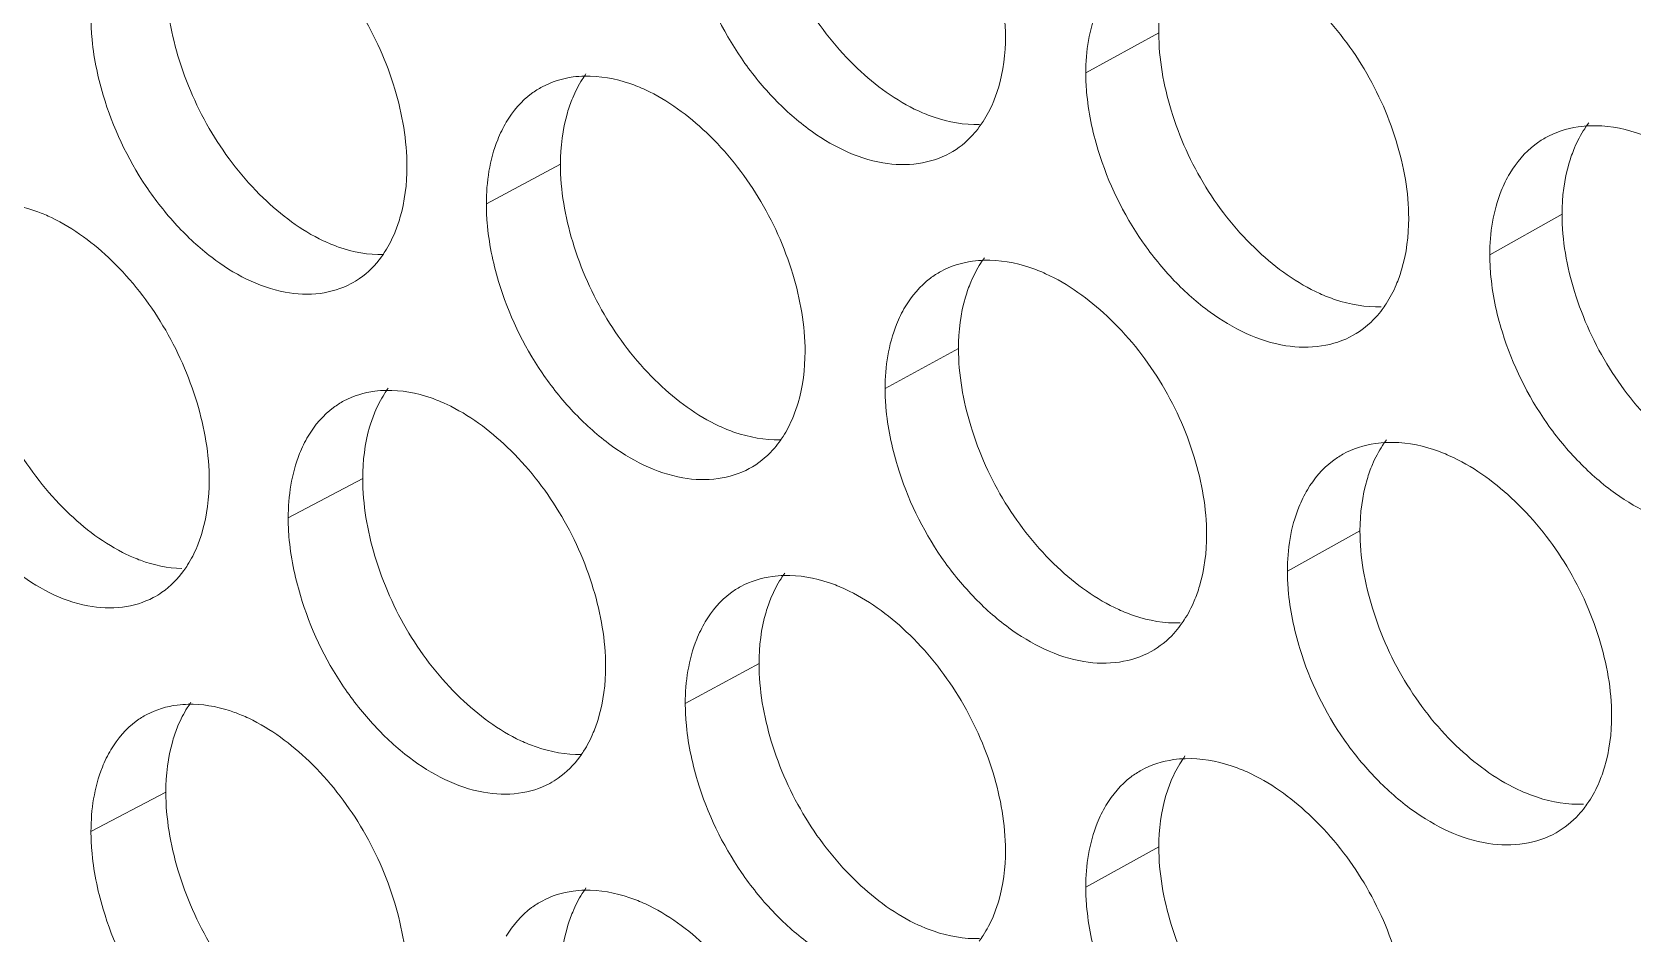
# Model space of a CAD drawing. Header units: millimetres. Extents: x 1177 to 4147, y 93 to 2194.
# Drawn here: x 2591.68 to 2607.16, y 760.61 to 769.32 of the extents above; entities that cross this region are included whole.
import ezdxf

# ---------------------------------------------------------------- set-up
doc = ezdxf.new("R2010")
doc.units = ezdxf.units.MM
doc.header["$LTSCALE"] = 0.1
doc.layers.get('0').update_dxf_attribs({"lineweight": 13})
doc.layers.add('标注', color=251, linetype='Continuous', lineweight=9)

# ---------------------------------------------------------------- blocks, each defined once
blk = doc.blocks.new('02')
at = {"layer": '标注'}
for p, q in [((4487.103, 690.289), (4486.094, 689.734)), ((4478.835, 688.474), (4477.811, 687.926)), ((4492.675, 687.782), (4491.677, 687.222)), ((4484.335, 685.928), (4483.321, 685.375)), ((4476.103, 684.131), (4475.073, 683.586)), ((4489.883, 683.407), (4488.88, 682.85)), ((4481.579, 681.572), (4480.56, 681.022)), ((4473.382, 679.795), (4472.348, 679.252)), ((4473.382, 679.795), (4472.348, 679.252)), ((4487.103, 679.039), (4486.094, 678.484))]:
    blk.add_line(p, q, dxfattribs=at)
blk.add_arc((4473.723, 679.493), 1.518, 88.601, 91.1331, dxfattribs=at)
blk.add_arc((4473.723, 679.493), 1.518, 88.601, 91.1331, dxfattribs=at)
for points, knots in [([(4484.984, 690.24), (4484.984, 690.601), (4484.849, 691.352), (4484.379, 692.393), (4483.676, 693.27), (4483.08, 693.708), (4482.768, 693.852)], [0, 0, 0, 0, 0.245297, 0.50846, 0.767072, 1, 1, 1, 1]), ([(4481.579, 692.822), (4481.579, 692.46), (4481.713, 691.71), (4482.178, 690.668), (4482.877, 689.79), (4483.471, 689.351), (4483.783, 689.208)], [0, 0, 0, 0, 0.245602, 0.508914, 0.767364, 1, 1, 1, 1]), ([(4476.714, 688.439), (4476.714, 688.801), (4476.581, 689.552), (4476.118, 690.595), (4475.425, 691.477), (4474.836, 691.92), (4474.527, 692.066)], [0, 0, 0, 0, 0.245829, 0.509477, 0.768016, 1, 1, 1, 1]), ([(4480.73, 691.2), (4480.865, 690.753), (4481.171, 690.111), (4481.748, 689.396), (4482.361, 688.839), (4483.069, 688.477), (4483.772, 688.454), (4484.081, 688.551), (4484.214, 688.624)], [0, 0, 0, 0, 0.290009, 0.433078, 0.568897, 0.804139, 0.905475, 1, 1, 1, 1]), ([(4487.275, 691.206), (4487.246, 691.138), (4487.142, 690.844), (4487.103, 690.528), (4487.103, 690.289)], [0, 0, 0, 0, 0.234476, 1, 1, 1, 1]), ([(4490.556, 687.723), (4490.556, 688.084), (4490.42, 688.835), (4489.946, 689.874), (4489.237, 690.748), (4488.636, 691.183), (4488.322, 691.324)], [0, 0, 0, 0, 0.244947, 0.507787, 0.766448, 1, 1, 1, 1]), ([(4473.382, 691.045), (4473.382, 690.683), (4473.514, 689.932), (4473.973, 688.888), (4474.662, 688.005), (4475.249, 687.561), (4475.558, 687.415)], [0, 0, 0, 0, 0.246134, 0.50993, 0.768307, 1, 1, 1, 1]), ([(4486.372, 690.86), (4486.326, 690.783), (4486.155, 690.431), (4486.094, 690.033), (4486.094, 689.734)], [0, 0, 0, 0, 0.230583, 1, 1, 1, 1]), ([(4472.348, 690.502), (4472.348, 690.415), (4472.364, 690.053), (4472.437, 689.693), (4472.516, 689.429)], [0, 0, 0, 0, 0.238732, 1, 1, 1, 1]), ([(4484.813, 689.324), (4484.841, 689.391), (4484.945, 689.686), (4484.984, 690.001), (4484.984, 690.24)], [0, 0, 0, 0, 0.234415, 1, 1, 1, 1]), ([(4487.103, 690.289), (4487.103, 689.927), (4487.238, 689.177), (4487.708, 688.137), (4488.413, 687.262), (4489.012, 686.827), (4489.326, 686.685)], [0, 0, 0, 0, 0.245252, 0.508241, 0.76674, 1, 1, 1, 1]), ([(4479.168, 689.69), (4479.115, 689.689), (4478.913, 689.674), (4478.713, 689.613), (4478.581, 689.541)], [0, 0, 0, 0, 0.258529, 1, 1, 1, 1]), ([(4479.188, 689.721), (4479.17, 689.696), (4479.099, 689.591), (4479.041, 689.477), (4479.004, 689.389)], [0, 0, 0, 0, 0.243071, 1, 1, 1, 1]), ([(4480.009, 689.5), (4479.939, 689.533), (4479.671, 689.641), (4479.379, 689.695), (4479.168, 689.69)], [0, 0, 0, 0, 0.267982, 1, 1, 1, 1]), ([(4486.094, 689.734), (4486.094, 689.648), (4486.111, 689.285), (4486.185, 688.926), (4486.266, 688.663)], [0, 0, 0, 0, 0.238905, 1, 1, 1, 1]), ([(4472.516, 689.429), (4472.649, 688.983), (4472.949, 688.342), (4473.515, 687.624), (4474.116, 687.064), (4474.81, 686.694), (4475.505, 686.66), (4475.81, 686.752), (4475.943, 686.822)], [0, 0, 0, 0, 0.291305, 0.434775, 0.570777, 0.805593, 0.906279, 1, 1, 1, 1]), ([(4478.581, 689.541), (4478.53, 689.515), (4478.333, 689.389), (4478.176, 689.205), (4478.087, 689.053)], [0, 0, 0, 0, 0.243762, 1, 1, 1, 1]), ([(4479.004, 689.389), (4478.976, 689.322), (4478.873, 689.027), (4478.835, 688.712), (4478.835, 688.474)], [0, 0, 0, 0, 0.234028, 1, 1, 1, 1]), ([(4482.215, 685.883), (4482.215, 686.245), (4482.081, 686.995), (4481.613, 688.037), (4480.914, 688.916), (4480.32, 689.356), (4480.009, 689.5)], [0, 0, 0, 0, 0.245474, 0.508798, 0.767386, 1, 1, 1, 1]), ([(4483.783, 689.208), (4483.853, 689.176), (4484.122, 689.068), (4484.415, 689.015), (4484.627, 689.021)], [0, 0, 0, 0, 0.267537, 1, 1, 1, 1]), ([(4484.623, 688.987), (4484.641, 689.012), (4484.715, 689.118), (4484.775, 689.234), (4484.813, 689.324)], [0, 0, 0, 0, 0.24323, 1, 1, 1, 1]), ([(4478.087, 689.053), (4478.041, 688.976), (4477.87, 688.624), (4477.811, 688.226), (4477.811, 687.926)], [0, 0, 0, 0, 0.229851, 1, 1, 1, 1]), ([(4484.214, 688.624), (4484.334, 688.689), (4484.479, 688.807), (4484.595, 688.949), (4484.623, 688.987)], [0, 0, 0, 0, 0.742834, 1, 1, 1, 1]), ([(4493.063, 689.003), (4493.007, 689.001), (4492.793, 688.982), (4492.581, 688.914), (4492.442, 688.836)], [0, 0, 0, 0, 0.25862, 1, 1, 1, 1]), ([(4493.043, 689.043), (4493.024, 689.017), (4492.948, 688.909), (4492.887, 688.791), (4492.848, 688.7)], [0, 0, 0, 0, 0.24344, 1, 1, 1, 1]), ([(4493.923, 688.823), (4493.851, 688.855), (4493.577, 688.961), (4493.279, 689.011), (4493.063, 689.003)], [0, 0, 0, 0, 0.267086, 1, 1, 1, 1]), ([(4492.442, 688.836), (4492.393, 688.808), (4492.199, 688.68), (4492.044, 688.497), (4491.954, 688.346)], [0, 0, 0, 0, 0.244434, 1, 1, 1, 1]), ([(4492.848, 688.7), (4492.819, 688.632), (4492.714, 688.337), (4492.675, 688.021), (4492.675, 687.782)], [0, 0, 0, 0, 0.234773, 1, 1, 1, 1]), ([(4478.835, 688.474), (4478.835, 688.111), (4478.968, 687.361), (4479.431, 686.318), (4480.127, 685.439), (4480.719, 684.998), (4481.029, 684.854)], [0, 0, 0, 0, 0.245779, 0.509251, 0.767678, 1, 1, 1, 1]), ([(4486.266, 688.663), (4486.403, 688.215), (4486.713, 687.573), (4487.297, 686.859), (4487.918, 686.305), (4488.634, 685.948), (4489.344, 685.932), (4489.655, 686.033), (4489.789, 686.108)], [0, 0, 0, 0, 0.289156, 0.431962, 0.567662, 0.803187, 0.90495, 1, 1, 1, 1]), ([(4476.545, 687.525), (4476.573, 687.592), (4476.676, 687.886), (4476.714, 688.2), (4476.714, 688.439)], [0, 0, 0, 0, 0.233967, 1, 1, 1, 1]), ([(4491.954, 688.346), (4491.908, 688.269), (4491.738, 687.919), (4491.677, 687.521), (4491.677, 687.222)], [0, 0, 0, 0, 0.231067, 1, 1, 1, 1]), ([(4471.804, 687.734), (4471.742, 687.764), (4471.501, 687.866), (4471.24, 687.924), (4471.049, 687.93)], [0, 0, 0, 0, 0.266802, 1, 1, 1, 1]), ([(4477.811, 687.926), (4477.811, 687.839), (4477.827, 687.476), (4477.9, 687.117), (4477.98, 686.853)], [0, 0, 0, 0, 0.2388, 1, 1, 1, 1]), ([(4473.982, 684.101), (4473.982, 684.464), (4473.849, 685.215), (4473.388, 686.259), (4472.699, 687.142), (4472.112, 687.587), (4471.804, 687.734)], [0, 0, 0, 0, 0.246007, 0.509819, 0.768332, 1, 1, 1, 1]), ([(4490.384, 686.806), (4490.412, 686.874), (4490.517, 687.168), (4490.556, 687.484), (4490.556, 687.723)], [0, 0, 0, 0, 0.234713, 1, 1, 1, 1]), ([(4492.675, 687.782), (4492.675, 687.421), (4492.811, 686.671), (4493.285, 685.632), (4493.997, 684.76), (4494.601, 684.328), (4494.917, 684.189)], [0, 0, 0, 0, 0.244904, 0.507573, 0.76612, 1, 1, 1, 1]), ([(4475.558, 687.415), (4475.627, 687.383), (4475.891, 687.273), (4476.181, 687.218), (4476.39, 687.223)], [0, 0, 0, 0, 0.268088, 1, 1, 1, 1]), ([(4476.362, 687.194), (4476.38, 687.219), (4476.451, 687.323), (4476.508, 687.436), (4476.545, 687.525)], [0, 0, 0, 0, 0.243017, 1, 1, 1, 1]), ([(4475.943, 686.822), (4475.983, 686.844), (4476.144, 686.942), (4476.279, 687.079), (4476.362, 687.194)], [0, 0, 0, 0, 0.245619, 1, 1, 1, 1]), ([(4484.69, 687.146), (4484.637, 687.144), (4484.429, 687.128), (4484.225, 687.064), (4484.09, 686.99)], [0, 0, 0, 0, 0.258563, 1, 1, 1, 1]), ([(4484.695, 687.18), (4484.676, 687.155), (4484.603, 687.049), (4484.544, 686.933), (4484.506, 686.844)], [0, 0, 0, 0, 0.243214, 1, 1, 1, 1]), ([(4485.539, 686.96), (4485.468, 686.992), (4485.198, 687.1), (4484.903, 687.152), (4484.69, 687.146)], [0, 0, 0, 0, 0.267618, 1, 1, 1, 1]), ([(4491.677, 687.222), (4491.677, 687.136), (4491.693, 686.774), (4491.768, 686.415), (4491.85, 686.152)], [0, 0, 0, 0, 0.238976, 1, 1, 1, 1]), ([(4484.09, 686.99), (4484.04, 686.963), (4483.844, 686.836), (4483.688, 686.652), (4483.598, 686.501)], [0, 0, 0, 0, 0.24404, 1, 1, 1, 1]), ([(4487.764, 683.353), (4487.764, 683.715), (4487.629, 684.465), (4487.157, 685.505), (4486.451, 686.38), (4485.852, 686.817), (4485.539, 686.96)], [0, 0, 0, 0, 0.245121, 0.508123, 0.76676, 1, 1, 1, 1]), ([(4470.674, 686.716), (4470.674, 686.353), (4470.806, 685.602), (4471.263, 684.557), (4471.948, 683.673), (4472.533, 683.227), (4472.84, 683.081)], [0, 0, 0, 0, 0.246312, 0.510271, 0.768623, 1, 1, 1, 1]), ([(4477.98, 686.853), (4478.114, 686.406), (4478.418, 685.765), (4478.992, 685.049), (4479.601, 684.491), (4480.304, 684.126), (4481.005, 684.099), (4481.312, 684.195), (4481.445, 684.267)], [0, 0, 0, 0, 0.290439, 0.433641, 0.56952, 0.80462, 0.905741, 1, 1, 1, 1]), ([(4484.506, 686.844), (4484.477, 686.776), (4484.373, 686.482), (4484.335, 686.166), (4484.335, 685.928)], [0, 0, 0, 0, 0.234326, 1, 1, 1, 1]), ([(4490.19, 686.464), (4490.209, 686.49), (4490.284, 686.598), (4490.345, 686.715), (4490.384, 686.806)], [0, 0, 0, 0, 0.24338, 1, 1, 1, 1]), ([(4483.598, 686.501), (4483.552, 686.424), (4483.382, 686.073), (4483.321, 685.674), (4483.321, 685.375)], [0, 0, 0, 0, 0.23034, 1, 1, 1, 1]), ([(4489.326, 686.685), (4489.397, 686.653), (4489.668, 686.547), (4489.964, 686.495), (4490.177, 686.503)], [0, 0, 0, 0, 0.267181, 1, 1, 1, 1]), ([(4489.789, 686.108), (4489.905, 686.173), (4490.048, 686.289), (4490.162, 686.427), (4490.19, 686.464)], [0, 0, 0, 0, 0.743342, 1, 1, 1, 1]), ([(4491.85, 686.152), (4491.988, 685.704), (4492.302, 685.061), (4492.894, 684.349), (4493.522, 683.797), (4494.247, 683.446), (4494.963, 683.437), (4495.276, 683.542), (4495.411, 683.619)], [0, 0, 0, 0, 0.288311, 0.430859, 0.566442, 0.80225, 0.904434, 1, 1, 1, 1]), ([(4482.045, 684.968), (4482.073, 685.035), (4482.177, 685.329), (4482.215, 685.644), (4482.215, 685.883)], [0, 0, 0, 0, 0.234266, 1, 1, 1, 1]), ([(4484.335, 685.928), (4484.335, 685.566), (4484.469, 684.815), (4484.937, 683.774), (4485.639, 682.898), (4486.236, 682.461), (4486.549, 682.318)], [0, 0, 0, 0, 0.245427, 0.508577, 0.767052, 1, 1, 1, 1]), ([(4476.453, 685.376), (4476.435, 685.351), (4476.365, 685.247), (4476.308, 685.134), (4476.271, 685.046)], [0, 0, 0, 0, 0.243002, 1, 1, 1, 1]), ([(4483.321, 685.375), (4483.321, 685.288), (4483.337, 684.926), (4483.412, 684.567), (4483.492, 684.303)], [0, 0, 0, 0, 0.23887, 1, 1, 1, 1]), ([(4475.844, 685.202), (4475.794, 685.175), (4475.595, 685.051), (4475.439, 684.866), (4475.349, 684.714)], [0, 0, 0, 0, 0.243618, 1, 1, 1, 1]), ([(4476.424, 685.347), (4476.373, 685.346), (4476.173, 685.331), (4475.975, 685.272), (4475.844, 685.202)], [0, 0, 0, 0, 0.258513, 1, 1, 1, 1]), ([(4477.262, 685.155), (4477.192, 685.188), (4476.926, 685.297), (4476.635, 685.352), (4476.424, 685.347)], [0, 0, 0, 0, 0.268167, 1, 1, 1, 1]), ([(4479.459, 681.533), (4479.459, 681.895), (4479.325, 682.645), (4478.86, 683.688), (4478.163, 684.568), (4477.572, 685.01), (4477.262, 685.155)], [0, 0, 0, 0, 0.245651, 0.509137, 0.767701, 1, 1, 1, 1]), ([(4469.802, 685.101), (4469.934, 684.656), (4470.232, 684.015), (4470.795, 683.296), (4471.392, 682.735), (4472.082, 682.362), (4472.774, 682.325), (4473.078, 682.415), (4473.209, 682.484)], [0, 0, 0, 0, 0.291742, 0.435347, 0.571412, 0.806086, 0.906551, 1, 1, 1, 1]), ([(4476.271, 685.046), (4476.243, 684.979), (4476.14, 684.685), (4476.103, 684.37), (4476.103, 684.131)], [0, 0, 0, 0, 0.233879, 1, 1, 1, 1]), ([(4481.857, 684.633), (4481.876, 684.658), (4481.948, 684.764), (4482.007, 684.878), (4482.045, 684.968)], [0, 0, 0, 0, 0.243157, 1, 1, 1, 1]), ([(4475.349, 684.714), (4475.303, 684.637), (4475.133, 684.285), (4475.073, 683.886), (4475.073, 683.586)], [0, 0, 0, 0, 0.229607, 1, 1, 1, 1]), ([(4481.029, 684.854), (4481.099, 684.821), (4481.366, 684.713), (4481.658, 684.66), (4481.869, 684.665)], [0, 0, 0, 0, 0.267719, 1, 1, 1, 1]), ([(4481.445, 684.267), (4481.566, 684.332), (4481.713, 684.451), (4481.829, 684.594), (4481.857, 684.633)], [0, 0, 0, 0, 0.74257, 1, 1, 1, 1]), ([(4490.26, 684.628), (4490.205, 684.626), (4489.993, 684.608), (4489.784, 684.541), (4489.646, 684.464)], [0, 0, 0, 0, 0.258601, 1, 1, 1, 1]), ([(4490.248, 684.665), (4490.229, 684.64), (4490.155, 684.532), (4490.094, 684.416), (4490.055, 684.324)], [0, 0, 0, 0, 0.243364, 1, 1, 1, 1]), ([(4491.116, 684.445), (4491.045, 684.477), (4490.772, 684.584), (4490.475, 684.635), (4490.26, 684.628)], [0, 0, 0, 0, 0.267261, 1, 1, 1, 1]), ([(4483.492, 684.303), (4483.628, 683.856), (4483.936, 683.214), (4484.517, 682.499), (4485.134, 681.944), (4485.845, 681.584), (4486.552, 681.565), (4486.862, 681.664), (4486.996, 681.738)], [0, 0, 0, 0, 0.289581, 0.432519, 0.568278, 0.803661, 0.905212, 1, 1, 1, 1]), ([(4489.646, 684.464), (4489.597, 684.436), (4489.402, 684.309), (4489.247, 684.126), (4489.157, 683.975)], [0, 0, 0, 0, 0.244306, 1, 1, 1, 1]), ([(4490.055, 684.324), (4490.027, 684.257), (4489.922, 683.962), (4489.883, 683.646), (4489.883, 683.407)], [0, 0, 0, 0, 0.234624, 1, 1, 1, 1]), ([(4493.36, 680.849), (4493.36, 681.211), (4493.224, 681.961), (4492.747, 682.999), (4492.035, 683.871), (4491.432, 684.305), (4491.116, 684.445)], [0, 0, 0, 0, 0.244772, 0.507452, 0.766137, 1, 1, 1, 1]), ([(4473.813, 683.188), (4473.841, 683.255), (4473.944, 683.549), (4473.982, 683.863), (4473.982, 684.101)], [0, 0, 0, 0, 0.233818, 1, 1, 1, 1]), ([(4476.103, 684.131), (4476.103, 683.769), (4476.235, 683.018), (4476.696, 681.975), (4477.388, 681.094), (4477.978, 680.651), (4478.287, 680.506)], [0, 0, 0, 0, 0.245956, 0.50959, 0.767992, 1, 1, 1, 1]), ([(4489.157, 683.975), (4489.111, 683.898), (4488.94, 683.547), (4488.88, 683.149), (4488.88, 682.85)], [0, 0, 0, 0, 0.230825, 1, 1, 1, 1]), ([(4475.073, 683.586), (4475.073, 683.499), (4475.089, 683.136), (4475.163, 682.777), (4475.242, 682.513)], [0, 0, 0, 0, 0.238766, 1, 1, 1, 1]), ([(4489.883, 683.407), (4489.883, 683.046), (4490.018, 682.296), (4490.491, 681.256), (4491.199, 680.383), (4491.801, 679.949), (4492.115, 679.809)], [0, 0, 0, 0, 0.245078, 0.507907, 0.76643, 1, 1, 1, 1]), ([(4473.633, 682.86), (4473.65, 682.884), (4473.72, 682.988), (4473.777, 683.1), (4473.813, 683.188)], [0, 0, 0, 0, 0.242949, 1, 1, 1, 1]), ([(4487.592, 682.437), (4487.621, 682.504), (4487.725, 682.799), (4487.764, 683.114), (4487.764, 683.353)], [0, 0, 0, 0, 0.234564, 1, 1, 1, 1]), ([(4472.84, 683.081), (4472.903, 683.05), (4473.146, 682.948), (4473.409, 682.891), (4473.602, 682.886)], [0, 0, 0, 0, 0.266746, 1, 1, 1, 1]), ([(4473.209, 682.484), (4473.251, 682.506), (4473.413, 682.604), (4473.549, 682.744), (4473.633, 682.86)], [0, 0, 0, 0, 0.245453, 1, 1, 1, 1]), ([(4481.923, 682.79), (4481.87, 682.788), (4481.665, 682.772), (4481.463, 682.71), (4481.329, 682.637)], [0, 0, 0, 0, 0.258546, 1, 1, 1, 1]), ([(4481.935, 682.822), (4481.917, 682.797), (4481.845, 682.692), (4481.786, 682.577), (4481.749, 682.488)], [0, 0, 0, 0, 0.243142, 1, 1, 1, 1]), ([(4482.768, 682.602), (4482.697, 682.634), (4482.429, 682.742), (4482.135, 682.795), (4481.923, 682.79)], [0, 0, 0, 0, 0.267799, 1, 1, 1, 1]), ([(4488.88, 682.85), (4488.88, 682.763), (4488.896, 682.401), (4488.971, 682.043), (4489.052, 681.779)], [0, 0, 0, 0, 0.23894, 1, 1, 1, 1]), ([(4475.242, 682.513), (4475.375, 682.066), (4475.677, 681.425), (4476.248, 680.708), (4476.852, 680.149), (4477.551, 679.782), (4478.249, 679.751), (4478.555, 679.845), (4478.688, 679.916)], [0, 0, 0, 0, 0.290871, 0.434206, 0.570147, 0.805105, 0.906009, 1, 1, 1, 1]), ([(4481.329, 682.637), (4481.279, 682.61), (4481.082, 682.485), (4480.926, 682.301), (4480.836, 682.149)], [0, 0, 0, 0, 0.243902, 1, 1, 1, 1]), ([(4484.984, 678.99), (4484.984, 679.351), (4484.849, 680.102), (4484.379, 681.143), (4483.676, 682.02), (4483.08, 682.458), (4482.768, 682.602)], [0, 0, 0, 0, 0.245297, 0.50846, 0.767072, 1, 1, 1, 1]), ([(4481.749, 682.488), (4481.721, 682.421), (4481.617, 682.126), (4481.579, 681.811), (4481.579, 681.572)], [0, 0, 0, 0, 0.234177, 1, 1, 1, 1]), ([(4486.549, 682.318), (4486.619, 682.286), (4486.889, 682.179), (4487.183, 682.127), (4487.396, 682.134)], [0, 0, 0, 0, 0.267358, 1, 1, 1, 1]), ([(4487.4, 682.097), (4487.419, 682.123), (4487.493, 682.23), (4487.554, 682.346), (4487.592, 682.437)], [0, 0, 0, 0, 0.243304, 1, 1, 1, 1]), ([(4480.836, 682.149), (4480.791, 682.072), (4480.62, 681.72), (4480.56, 681.322), (4480.56, 681.022)], [0, 0, 0, 0, 0.230096, 1, 1, 1, 1]), ([(4486.996, 681.738), (4487.114, 681.803), (4487.258, 681.92), (4487.372, 682.06), (4487.4, 682.097)], [0, 0, 0, 0, 0.743092, 1, 1, 1, 1]), ([(4489.052, 681.779), (4489.189, 681.331), (4489.502, 680.688), (4490.089, 679.976), (4490.714, 679.423), (4491.435, 679.068), (4492.147, 679.056), (4492.459, 679.159), (4492.594, 679.235)], [0, 0, 0, 0, 0.288732, 0.431409, 0.567051, 0.802717, 0.904691, 1, 1, 1, 1]), ([(4479.289, 680.618), (4479.317, 680.685), (4479.421, 680.979), (4479.459, 681.294), (4479.459, 681.533)], [0, 0, 0, 0, 0.234117, 1, 1, 1, 1]), ([(4481.579, 681.572), (4481.579, 681.21), (4481.713, 680.46), (4482.178, 679.418), (4482.877, 678.54), (4483.471, 678.101), (4483.783, 677.958)], [0, 0, 0, 0, 0.245602, 0.508914, 0.767364, 1, 1, 1, 1]), ([(4473.693, 681.01), (4473.642, 681.009), (4473.444, 680.995), (4473.249, 680.937), (4473.119, 680.869)], [0, 0, 0, 0, 0.258498, 1, 1, 1, 1]), ([(4473.693, 681.01), (4473.642, 681.009), (4473.444, 680.995), (4473.249, 680.937), (4473.119, 680.869)], [0, 0, 0, 0, 0.258498, 1, 1, 1, 1]), ([(4473.73, 681.037), (4473.712, 681.012), (4473.643, 680.909), (4473.586, 680.797), (4473.55, 680.71)], [0, 0, 0, 0, 0.242934, 1, 1, 1, 1]), ([(4473.73, 681.037), (4473.712, 681.012), (4473.643, 680.909), (4473.586, 680.797), (4473.55, 680.71)], [0, 0, 0, 0, 0.242934, 1, 1, 1, 1]), ([(4474.527, 680.816), (4474.463, 680.847), (4474.219, 680.949), (4473.954, 681.006), (4473.76, 681.01)], [0, 0, 0, 0, 0.266809, 1, 1, 1, 1]), ([(4474.527, 680.816), (4474.463, 680.847), (4474.219, 680.949), (4473.954, 681.006), (4473.76, 681.01)], [0, 0, 0, 0, 0.266809, 1, 1, 1, 1]), ([(4480.56, 681.022), (4480.56, 680.935), (4480.576, 680.573), (4480.65, 680.214), (4480.73, 679.95)], [0, 0, 0, 0, 0.238835, 1, 1, 1, 1]), ([(4473.119, 680.869), (4473.069, 680.842), (4472.87, 680.718), (4472.713, 680.533), (4472.623, 680.381)], [0, 0, 0, 0, 0.243471, 1, 1, 1, 1]), ([(4473.119, 680.869), (4473.069, 680.842), (4472.87, 680.718), (4472.713, 680.533), (4472.623, 680.381)], [0, 0, 0, 0, 0.243471, 1, 1, 1, 1]), ([(4476.714, 677.189), (4476.714, 677.551), (4476.581, 678.302), (4476.118, 679.345), (4475.425, 680.227), (4474.836, 680.67), (4474.527, 680.816)], [0, 0, 0, 0, 0.245829, 0.509477, 0.768016, 1, 1, 1, 1]), ([(4476.714, 677.189), (4476.714, 677.551), (4476.581, 678.302), (4476.118, 679.345), (4475.425, 680.227), (4474.836, 680.67), (4474.527, 680.816)], [0, 0, 0, 0, 0.245829, 0.509477, 0.768016, 1, 1, 1, 1]), ([(4493.187, 679.932), (4493.216, 680), (4493.321, 680.294), (4493.36, 680.61), (4493.36, 680.849)], [0, 0, 0, 0, 0.234862, 1, 1, 1, 1]), ([(4473.55, 680.71), (4473.522, 680.643), (4473.42, 680.348), (4473.382, 680.034), (4473.382, 679.795)], [0, 0, 0, 0, 0.23373, 1, 1, 1, 1]), ([(4473.55, 680.71), (4473.522, 680.643), (4473.42, 680.348), (4473.382, 680.034), (4473.382, 679.795)], [0, 0, 0, 0, 0.23373, 1, 1, 1, 1]), ([(4478.287, 680.506), (4478.357, 680.474), (4478.623, 680.365), (4478.913, 680.311), (4479.124, 680.316)], [0, 0, 0, 0, 0.267902, 1, 1, 1, 1]), ([(4479.104, 680.285), (4479.122, 680.31), (4479.193, 680.415), (4479.252, 680.529), (4479.289, 680.618)], [0, 0, 0, 0, 0.243086, 1, 1, 1, 1]), ([(4472.623, 680.381), (4472.578, 680.304), (4472.407, 679.952), (4472.348, 679.553), (4472.348, 679.252)], [0, 0, 0, 0, 0.229361, 1, 1, 1, 1]), ([(4472.623, 680.381), (4472.578, 680.304), (4472.407, 679.952), (4472.348, 679.553), (4472.348, 679.252)], [0, 0, 0, 0, 0.229361, 1, 1, 1, 1]), ([(4478.688, 679.916), (4478.728, 679.938), (4478.887, 680.035), (4479.021, 680.172), (4479.104, 680.285)], [0, 0, 0, 0, 0.245781, 1, 1, 1, 1]), ([(4487.465, 680.295), (4487.447, 680.269), (4487.373, 680.162), (4487.313, 680.046), (4487.275, 679.956)], [0, 0, 0, 0, 0.243288, 1, 1, 1, 1]), ([(4486.862, 680.099), (4486.812, 680.071), (4486.617, 679.945), (4486.461, 679.761), (4486.372, 679.61)], [0, 0, 0, 0, 0.244174, 1, 1, 1, 1]), ([(4487.469, 680.258), (4487.415, 680.257), (4487.205, 680.239), (4486.999, 680.174), (4486.862, 680.099)], [0, 0, 0, 0, 0.258582, 1, 1, 1, 1]), ([(4488.322, 680.074), (4488.25, 680.106), (4487.979, 680.213), (4487.683, 680.265), (4487.469, 680.258)], [0, 0, 0, 0, 0.267438, 1, 1, 1, 1]), ([(4490.556, 676.473), (4490.556, 676.834), (4490.42, 677.585), (4489.946, 678.624), (4489.237, 679.498), (4488.636, 679.933), (4488.322, 680.074)], [0, 0, 0, 0, 0.244947, 0.507787, 0.766448, 1, 1, 1, 1]), ([(4480.73, 679.95), (4480.865, 679.503), (4481.171, 678.861), (4481.748, 678.146), (4482.361, 677.589), (4483.069, 677.227), (4483.772, 677.204), (4484.081, 677.301), (4484.214, 677.374)], [0, 0, 0, 0, 0.290009, 0.433078, 0.568897, 0.804139, 0.905475, 1, 1, 1, 1]), ([(4487.275, 679.956), (4487.246, 679.888), (4487.142, 679.594), (4487.103, 679.278), (4487.103, 679.039)], [0, 0, 0, 0, 0.234476, 1, 1, 1, 1]), ([(4492.991, 679.588), (4493.01, 679.614), (4493.086, 679.722), (4493.148, 679.84), (4493.187, 679.932)], [0, 0, 0, 0, 0.243456, 1, 1, 1, 1]), ([(4473.382, 679.795), (4473.382, 679.433), (4473.514, 678.682), (4473.973, 677.638), (4474.662, 676.755), (4475.249, 676.311), (4475.558, 676.165)], [0, 0, 0, 0, 0.246134, 0.50993, 0.768307, 1, 1, 1, 1]), ([(4473.382, 679.795), (4473.382, 679.433), (4473.514, 678.682), (4473.973, 677.638), (4474.662, 676.755), (4475.249, 676.311), (4475.558, 676.165)], [0, 0, 0, 0, 0.246134, 0.50993, 0.768307, 1, 1, 1, 1]), ([(4492.115, 679.809), (4492.187, 679.777), (4492.459, 679.671), (4492.756, 679.62), (4492.97, 679.628)], [0, 0, 0, 0, 0.267006, 1, 1, 1, 1]), ([(4486.372, 679.61), (4486.326, 679.533), (4486.155, 679.181), (4486.094, 678.783), (4486.094, 678.484)], [0, 0, 0, 0, 0.230583, 1, 1, 1, 1]), ([(4492.594, 679.235), (4492.709, 679.3), (4492.85, 679.414), (4492.963, 679.552), (4492.991, 679.588)], [0, 0, 0, 0, 0.743585, 1, 1, 1, 1]), ([(4472.348, 679.252), (4472.348, 679.165), (4472.364, 678.803), (4472.437, 678.443), (4472.516, 678.179)], [0, 0, 0, 0, 0.238732, 1, 1, 1, 1]), ([(4472.348, 679.252), (4472.348, 679.165), (4472.364, 678.803), (4472.437, 678.443), (4472.516, 678.179)], [0, 0, 0, 0, 0.238732, 1, 1, 1, 1]), ([(4484.813, 678.074), (4484.841, 678.141), (4484.945, 678.436), (4484.984, 678.751), (4484.984, 678.99)], [0, 0, 0, 0, 0.234415, 1, 1, 1, 1]), ([(4487.103, 679.039), (4487.103, 678.677), (4487.238, 677.927), (4487.708, 676.887), (4488.413, 676.012), (4489.012, 675.577), (4489.326, 675.435)], [0, 0, 0, 0, 0.245252, 0.508241, 0.76674, 1, 1, 1, 1]), ([(4479.168, 678.44), (4479.115, 678.439), (4478.913, 678.424), (4478.713, 678.363), (4478.581, 678.291)], [0, 0, 0, 0, 0.258529, 1, 1, 1, 1]), ([(4479.168, 678.44), (4479.115, 678.439), (4478.913, 678.424), (4478.713, 678.363), (4478.581, 678.291)], [0, 0, 0, 0, 0.258529, 1, 1, 1, 1]), ([(4479.188, 678.471), (4479.17, 678.446), (4479.099, 678.341), (4479.041, 678.227), (4479.004, 678.139)], [0, 0, 0, 0, 0.243071, 1, 1, 1, 1]), ([(4479.188, 678.471), (4479.17, 678.446), (4479.099, 678.341), (4479.041, 678.227), (4479.004, 678.139)], [0, 0, 0, 0, 0.243071, 1, 1, 1, 1]), ([(4480.009, 678.25), (4479.939, 678.283), (4479.671, 678.391), (4479.379, 678.445), (4479.168, 678.44)], [0, 0, 0, 0, 0.267982, 1, 1, 1, 1]), ([(4480.009, 678.25), (4479.939, 678.283), (4479.671, 678.391), (4479.379, 678.445), (4479.168, 678.44)], [0, 0, 0, 0, 0.267982, 1, 1, 1, 1]), ([(4486.094, 678.484), (4486.094, 678.398), (4486.111, 678.035), (4486.185, 677.676), (4486.266, 677.413)], [0, 0, 0, 0, 0.238905, 1, 1, 1, 1]), ([(4472.516, 678.179), (4472.649, 677.733), (4472.949, 677.092), (4473.515, 676.374), (4474.116, 675.814), (4474.81, 675.444), (4475.505, 675.41), (4475.81, 675.502), (4475.943, 675.572)], [0, 0, 0, 0, 0.291305, 0.434775, 0.570777, 0.805593, 0.906279, 1, 1, 1, 1]), ([(4472.516, 678.179), (4472.649, 677.733), (4472.949, 677.092), (4473.515, 676.374), (4474.116, 675.814), (4474.81, 675.444), (4475.505, 675.41), (4475.81, 675.502), (4475.943, 675.572)], [0, 0, 0, 0, 0.291305, 0.434775, 0.570777, 0.805593, 0.906279, 1, 1, 1, 1]), ([(4478.581, 678.291), (4478.53, 678.265), (4478.333, 678.139), (4478.176, 677.955), (4478.087, 677.803)], [0, 0, 0, 0, 0.243762, 1, 1, 1, 1]), ([(4478.581, 678.291), (4478.53, 678.265), (4478.333, 678.139), (4478.176, 677.955), (4478.087, 677.803)], [0, 0, 0, 0, 0.243762, 1, 1, 1, 1]), ([(4479.004, 678.139), (4478.976, 678.072), (4478.873, 677.777), (4478.835, 677.462), (4478.835, 677.224)], [0, 0, 0, 0, 0.234028, 1, 1, 1, 1]), ([(4479.004, 678.139), (4478.976, 678.072), (4478.873, 677.777), (4478.835, 677.462), (4478.835, 677.224)], [0, 0, 0, 0, 0.234028, 1, 1, 1, 1]), ([(4482.215, 674.633), (4482.215, 674.995), (4482.081, 675.745), (4481.613, 676.787), (4480.914, 677.666), (4480.32, 678.106), (4480.009, 678.25)], [0, 0, 0, 0, 0.245474, 0.508798, 0.767386, 1, 1, 1, 1]), ([(4482.215, 674.633), (4482.215, 674.995), (4482.081, 675.745), (4481.613, 676.787), (4480.914, 677.666), (4480.32, 678.106), (4480.009, 678.25)], [0, 0, 0, 0, 0.245474, 0.508798, 0.767386, 1, 1, 1, 1]), ([(4484.623, 677.737), (4484.641, 677.762), (4484.715, 677.868), (4484.775, 677.984), (4484.813, 678.074)], [0, 0, 0, 0, 0.24323, 1, 1, 1, 1]), ([(4483.783, 677.958), (4483.853, 677.926), (4484.122, 677.818), (4484.415, 677.765), (4484.627, 677.771)], [0, 0, 0, 0, 0.267537, 1, 1, 1, 1])]:
    blk.add_open_spline(points, degree=3, knots=knots, dxfattribs=at)

msp = doc.modelspace()

# ---------------------------------------------------------------- block references
at = {"xscale": 0.7, "yscale": 0.7, "zscale": 0.7}
msp.add_blockref('02', (-538.391, 286.112), dxfattribs=at)

doc.saveas('drawing.dxf')
